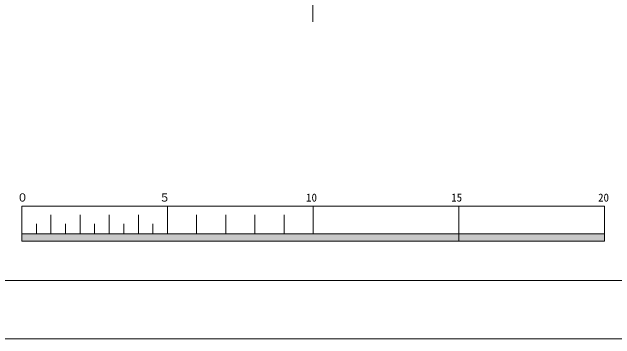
# Model space of a CAD drawing. Units: millimetres, scale not verified. Extents: x -51052 to 51048, y -29700 to 29700.
# Drawn here: x -10462 to 10227, y -29700 to -18487 of the extents above; entities that cross this region are included whole.
import ezdxf
from ezdxf.enums import TextEntityAlignment as Align

# ---------------------------------------------------------------- set-up
doc = ezdxf.new("R2010")
doc.units = ezdxf.units.MM
doc.header["$LTSCALE"] = 100
doc.linetypes.add('USER1', pattern=[50.8, 31.75, -6.35, 6.35, -6.35])
for name, color, linetype, lineweight in [('0-2_sunpou', 7, 'Continuous', 18), ('0-3_keijou', 7, 'Continuous', 18), ('0-4_frame', 7, 'Continuous', 18), ('0-6_center', 7, 'USER1', 18)]:
    doc.layers.add(name, color=color, linetype=linetype, lineweight=lineweight)
doc.styles.add('ＭＳ ゴシック', font='')
doc.styles.get('ＭＳ ゴシック').set_extended_font_data('MS Gothic')

msp = doc.modelspace()

# ---------------------------------------------------------------- linework, layer by layer
at = {"layer": '0-2_sunpou'}
for p, q in [((-5128, -26093.3), (-5128, -25143.3)), ((-128, -26093.3), (-128, -25143.3)), ((4872, -26343.3), (4872, -25143.3)), ((-9128, -26093.3), (-9128, -25443.3)), ((-8128, -26093.3), (-8128, -25443.3)), ((-7128, -26093.3), (-7128, -25443.3)), ((-6128, -26093.3), (-6128, -25443.3)), ((-4128, -26093.3), (-4128, -25443.3)), ((-3128, -26093.3), (-3128, -25443.3)), ((-2128, -26093.3), (-2128, -25443.3)), ((-1128, -26093.3), (-1128, -25443.3)), ((-9628, -26093.3), (-9628, -25753.3)), ((-8628, -26093.3), (-8628, -25753.3)), ((-7628, -26093.3), (-7628, -25753.3)), ((-6628, -26093.3), (-6628, -25753.3)), ((-5628, -26093.3), (-5628, -25753.3)), ((-10128, -26093.3), (9872, -26093.3)), ((-10128, -26093.3), (9872, -26093.3)), ((-10128, -26093.3), (9872, -26093.3)), ((9872, -26343.3), (-10128, -26343.3)), ((9872, -26343.3), (-10128, -26343.3))]:
    msp.add_line(p, q, dxfattribs=at)
msp.add_lwpolyline([(-10128, -25143.3), (9872, -25143.3), (9872, -26343.3), (-10128, -26343.3)], close=True, dxfattribs=at)
msp.add_solid([(-10128, -26093.3), (9872, -26093.3), (-10128, -26343.3), (9872, -26343.3)], dxfattribs=at)
at = {"layer": '0-3_keijou'}
msp.add_line((-136.9, -18487.3), (-136.9, -18773.7), dxfattribs=at)
at = {"layer": '0-4_frame'}
for points in [[(-51051.5, -29700.1), (51048.5, -29700.1), (51048.5, 29699.9), (-51051.5, 29699.9)], [(-49051.5, -27700.1), (49048.5, -27700.1), (49048.5, 27699.9), (-49051.5, 27699.9)]]:
    msp.add_lwpolyline(points, close=True, dxfattribs=at)
at = {"layer": '0-6_center'}
msp.add_line((-136.9, -18827.9), (-136.9, 19848.2), dxfattribs=at)

# ---------------------------------------------------------------- texts
at = {"layer": '0-2_sunpou', "style": 'ＭＳ ゴシック'}
for s, p in [('０', (-10291.4, -25070.9)), ('５', (-5411.4, -25070.9)), ('10', (-371.4, -25070.9)), ('15', (4608.6, -25070.9)), ('20', (9648.6, -25070.9))]:
    msp.add_text(s, height=274.9, dxfattribs=at).set_placement(p, align=Align.BOTTOM_LEFT)

doc.saveas('drawing.dxf')
